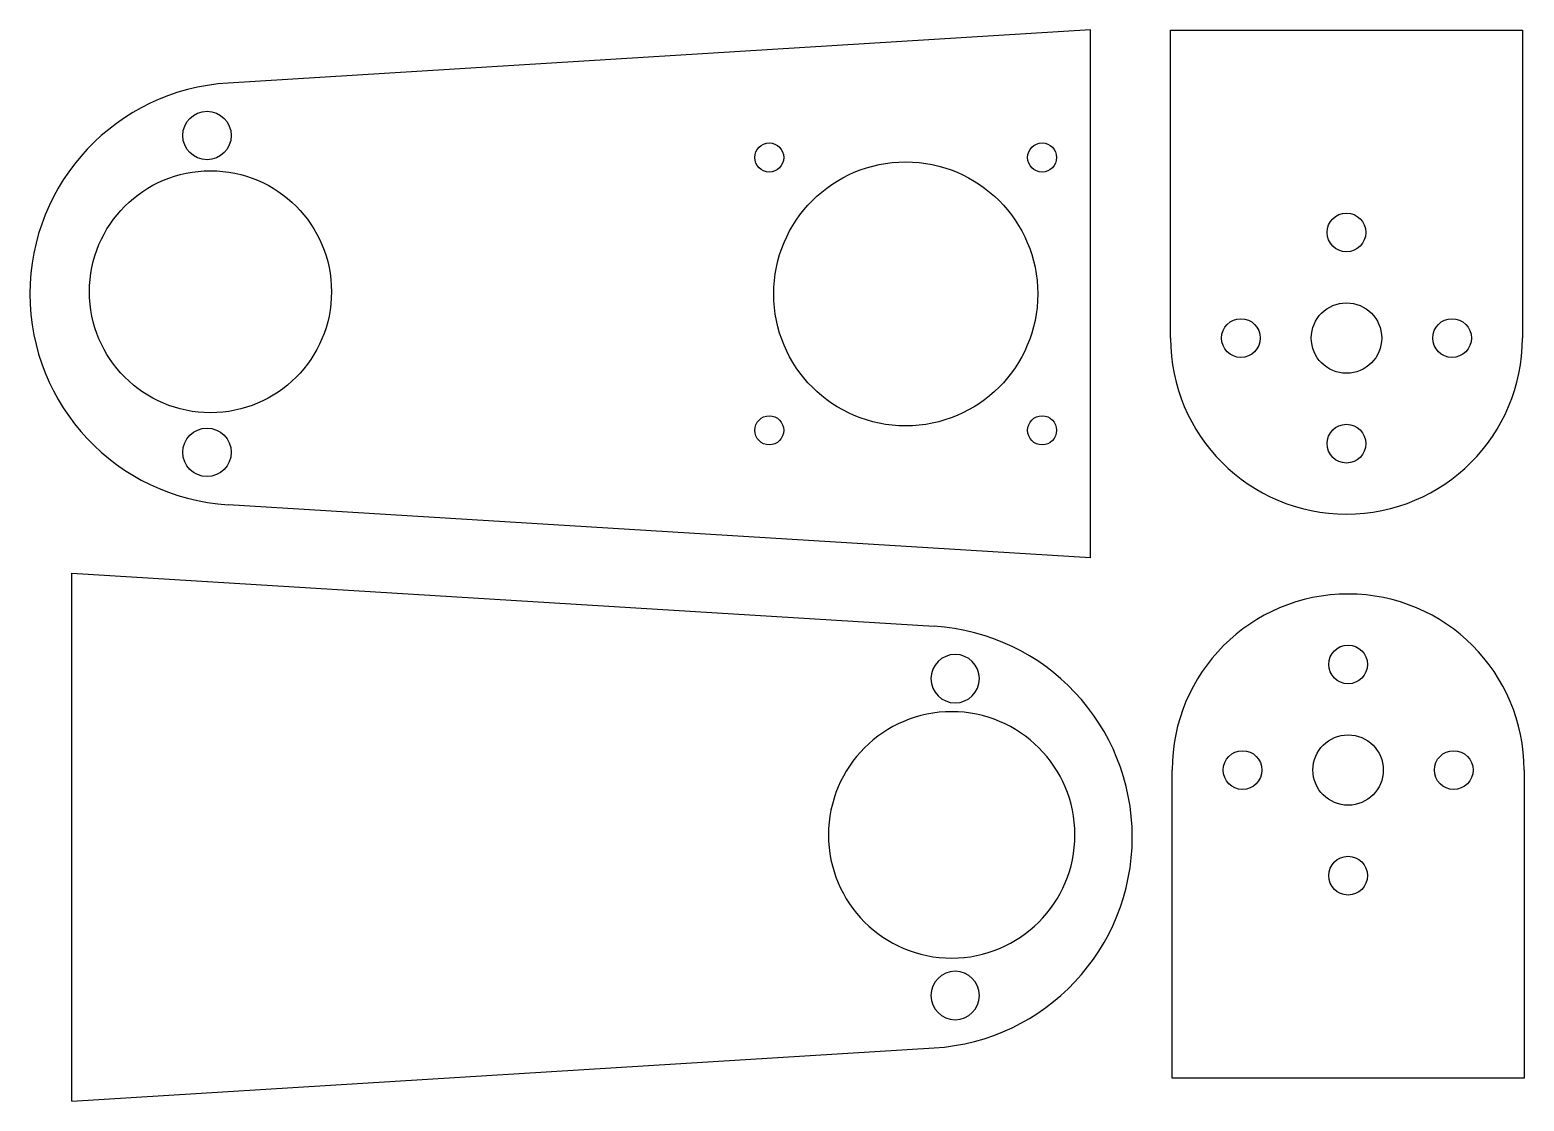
# Model space of a CAD drawing. Extents: x 64 to 233, y 44 to 166.
import ezdxf

# ---------------------------------------------------------------- set-up
doc = ezdxf.new("R2010")
doc.units = 0
doc.layers.add('View', color=7, linetype='CONTINUOUS')

msp = doc.modelspace()

# ---------------------------------------------------------------- linework, layer by layer
at = {"layer": 'View'}
for p, q in [((184.123, 165.858), (86.1233, 159.813)), ((184.123, 105.858), (184.123, 165.858)), ((193.214, 130.844), (193.214, 165.844)), ((193.214, 165.844), (233.214, 165.844)), ((233.214, 165.844), (233.214, 130.844)), ((184.123, 105.858), (86.1233, 111.904)), ((68.3499, 104.142), (166.35, 98.0961)), ((68.3499, 44.1416), (68.3499, 104.142)), ((193.399, 46.7605), (193.399, 81.7605)), ((233.399, 81.7605), (233.399, 46.7605)), ((68.3499, 44.1416), (166.35, 50.1872)), ((233.399, 46.7605), (193.399, 46.7605))]:
    msp.add_line(p, q, dxfattribs=at)
for centre, radius in [((83.7279, 153.859), 2.75), ((147.623, 151.359), 1.65), ((178.623, 151.359), 1.65), ((84.1233, 136.107), 13.75), ((163.123, 135.859), 15), ((213.214, 142.844), 2.2), ((213.214, 130.844), 4), ((201.214, 130.844), 2.2), ((225.214, 130.844), 2.2), ((83.7279, 117.859), 2.75), ((147.623, 120.359), 1.65), ((178.623, 120.359), 1.65), ((213.214, 118.844), 2.2), ((213.399, 93.7599), 2.2), ((213.399, 81.7599), 4), ((201.399, 81.7599), 2.2), ((225.399, 81.7599), 2.2), ((213.399, 69.7599), 2.2)]:
    msp.add_circle(centre, radius, dxfattribs=at)
for centre, radius, start, end in [((87.601, 135.859), 24, 93.53, -93.53), ((213.214, 130.844), 20, 180, 0), ((213.399, 81.7605), 20, 0, 180)]:
    msp.add_arc(centre, radius, start, end, dxfattribs=at)
for centre, major_axis, start_param, end_param in [((164.872, 74.1417), (24, 0), -1.50919, -4.774), ((168.745, 92.1417), (-2.75, 0), 0, 6.28318), ((168.35, 74.3903), (14, 0), 0, 6.28318), ((168.745, 56.1417), (-2.75, 0), 0, 6.28318)]:
    msp.add_ellipse(centre, major_axis=major_axis, ratio=1, start_param=start_param, end_param=end_param, dxfattribs=at)

doc.saveas('drawing.dxf')
